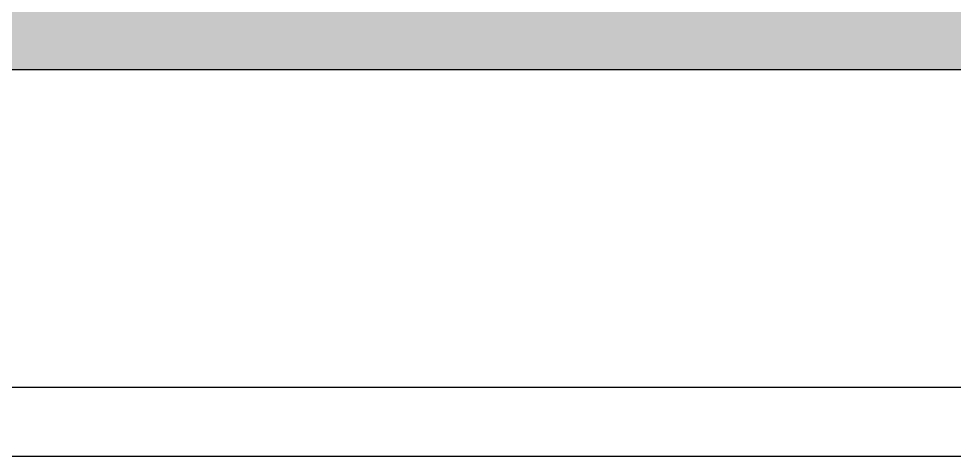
# Model space of a CAD drawing. Header units: millimetres. Extents: x 1170 to 1315, y 90 to 135.
# Drawn here: x 1200.82 to 1211.02, y 90.19 to 94.96 of the extents above; entities that cross this region are included whole.
import ezdxf

# ---------------------------------------------------------------- set-up
doc = ezdxf.new("R2010")
doc.units = ezdxf.units.MM
doc.header["$LTSCALE"] = 20
doc.header["$MEASUREMENT"] = 0
doc.layers.get('0').update_dxf_attribs({"linetype": 'CONTINUOUS'})
doc.layers.add('COTA', color=7, linetype='CONTINUOUS')

msp = doc.modelspace()

# ---------------------------------------------------------------- hatches: boundary and pattern name
at = {"layer": 'COTA', "linetype": 'Continuous'}
h = msp.add_hatch(dxfattribs=at)
h.set_pattern_fill('ANSI38', color=8, scale=0.4, style=0)
h.set_pattern_definition([(45, (0, -39.34948), (-0.035355339, 0.035355339), []), (135, (0, -39.34948), (-0.1060660172, 0.035355339), [0.125, -0.075])])
h.paths.add_polyline_path([(1226.467, 94.955), (1223.967, 94.955), (1223.967, 95.005), (1218.967, 95.005), (1218.967, 95.105), (1196.068, 95.105), (1196.068, 95.005), (1195.468, 95.005), (1195.384, 95.005), (1190.496, 95.005), (1190.494, 94.955), (1187.01, 94.955), (1187.01, 94.805), (1178.076, 94.805), (1178.076, 94.405), (1227.593, 94.405), (1227.593, 94.805), (1226.467, 94.805)])

# ---------------------------------------------------------------- linework, layer by layer
at = {"color": 2}
msp.add_lwpolyline([(1170.198, 90.189), (1242.555, 90.189), (1242.555, 134.739), (1170.198, 134.739)], close=True, dxfattribs=at)
at = {"color": 1}
msp.add_lwpolyline([(1172.073, 133.989), (1241.805, 133.989), (1241.805, 90.939), (1172.073, 90.939)], close=True, dxfattribs=at)
at = {"layer": 'COTA', "color": 8, "linetype": 'Continuous'}
msp.add_line((1227.593, 94.405), (1178.076, 94.405), dxfattribs=at)

doc.saveas('drawing.dxf')
